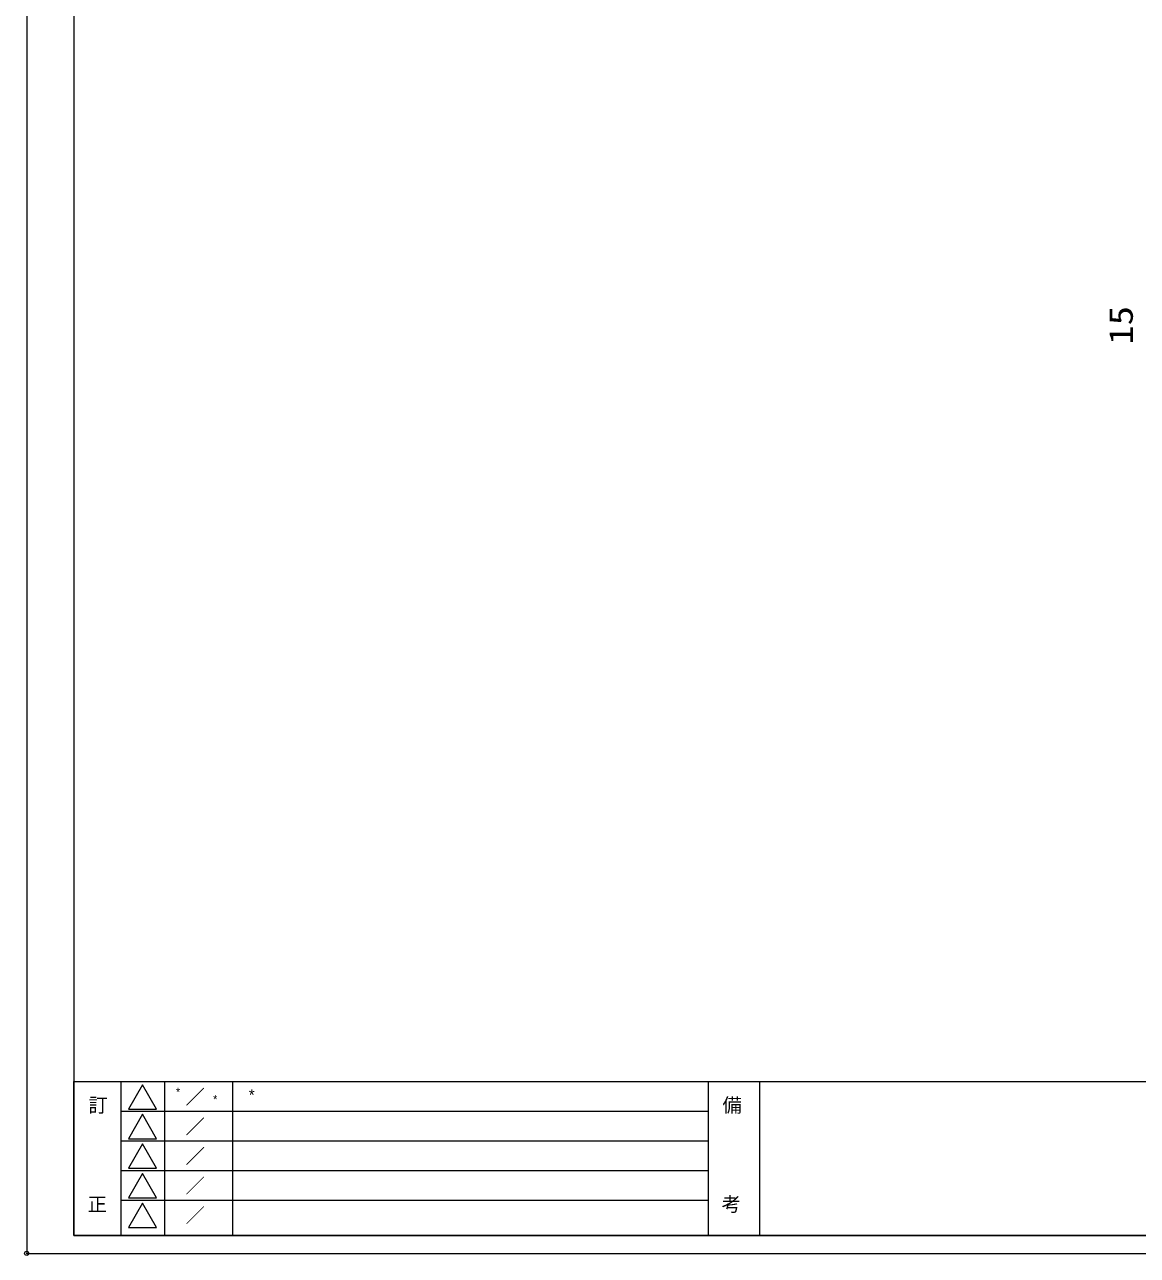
# Model space of a CAD drawing. Units: millimetres on the paper. Extents: x -216 to 216, y -153 to 153.
# Drawn here: x -215.6 to -79.9, y -152.9 to -2.8 of the extents above; entities that cross this region are included whole.
import ezdxf
from ezdxf.enums import TextEntityAlignment as Align

# ---------------------------------------------------------------- set-up
doc = ezdxf.new("R2010")
doc.units = ezdxf.units.MM
doc.header["$PDMODE"] = 32
doc.header["$PDSIZE"] = 0.5
doc.layers.add('0-0_A1FRAME', color=1, linetype='Continuous', lineweight=9)
doc.layers.add('0-3_寸法', color=4, linetype='Continuous', lineweight=9)
doc.styles.add('HGMaruGothicMPRO', font='')
doc.styles.add('ＭＳ ゴシック', font='')
doc.styles.get('HGMaruGothicMPRO').set_extended_font_data('HGMaruGothicMPRO')
doc.styles.get('ＭＳ ゴシック').set_extended_font_data('MS Gothic')

msp = doc.modelspace()

# ---------------------------------------------------------------- linework, layer by layer
at = {"layer": '0-0_A1FRAME'}
for p, q in [((-209.59, 150.486), (-209.59, -150.496)), ((-203.847, -131.705), (-203.847, -150.496)), ((-198.515, -131.705), (-198.515, -150.496)), ((-190.23, -131.705), (-190.23, -150.496)), ((-132.216, -131.705), (-132.216, -150.496)), ((-125.937, -131.705), (-125.937, -150.496)), ((-203.847, -135.319), (-132.216, -135.319)), ((-203.847, -138.932), (-132.216, -138.932)), ((-203.847, -142.546), (-132.216, -142.546)), ((-203.847, -146.16), (-132.216, -146.16))]:
    msp.add_line(p, q, dxfattribs=at)
for points in [[(-215.338, 152.641), (-215.338, -152.652), (215.323, -152.652), (215.323, 152.641)], [(-201.221, -132.079), (-202.936, -135.05), (-199.505, -135.05)], [(-201.221, -135.693), (-202.936, -138.664), (-199.505, -138.664)], [(-201.221, -139.306), (-202.936, -142.278), (-199.505, -142.278)], [(-201.221, -142.92), (-202.936, -145.892), (-199.505, -145.892)], [(-201.221, -146.534), (-202.936, -149.505), (-199.505, -149.505)]]:
    msp.add_lwpolyline(points, close=True, dxfattribs=at)
for points in [[(-209.59, -150.496), (-209.59, -131.705), (199.517, -131.705)], [(199.517, -150.496), (-209.59, -150.496), (199.517, -150.496)]]:
    msp.add_lwpolyline(points, dxfattribs=at)
msp.add_point((-215.338, -152.652), dxfattribs=at)

# ---------------------------------------------------------------- texts
at = {"layer": '0-0_A1FRAME', "style": 'HGMaruGothicMPRO'}
for s, p in [('訂', (-207.796, -135.955)), ('／', (-195.957, -134.947)), ('備', (-130.469, -135.955)), ('／', (-195.957, -138.561)), ('／', (-195.957, -142.175)), ('／', (-195.957, -145.788)), ('考', (-130.58, -148.042)), ('正', (-207.907, -148.042)), ('／', (-195.957, -149.402))]:
    msp.add_text(s, height=1.723, dxfattribs=at).set_placement(p, align=Align.BOTTOM_LEFT)
at = {"layer": '0-0_A1FRAME', "color": 6, "style": 'HGMaruGothicMPRO'}
for height, p in [(1.026, (-197.135, -133.778)), (1.026, (-192.603, -134.674)), (1.383, (-188.239, -134.427))]:
    msp.add_text('*', height=height, dxfattribs=at).set_placement(p, align=Align.BOTTOM_LEFT)
at = {"layer": '0-3_寸法', "style": 'ＭＳ ゴシック', "width": 1.2}
msp.add_text('15', height=2.889, rotation=90, dxfattribs=at).set_placement((-79.553, -41.799), align=Align.BOTTOM_LEFT)

doc.saveas('drawing.dxf')
